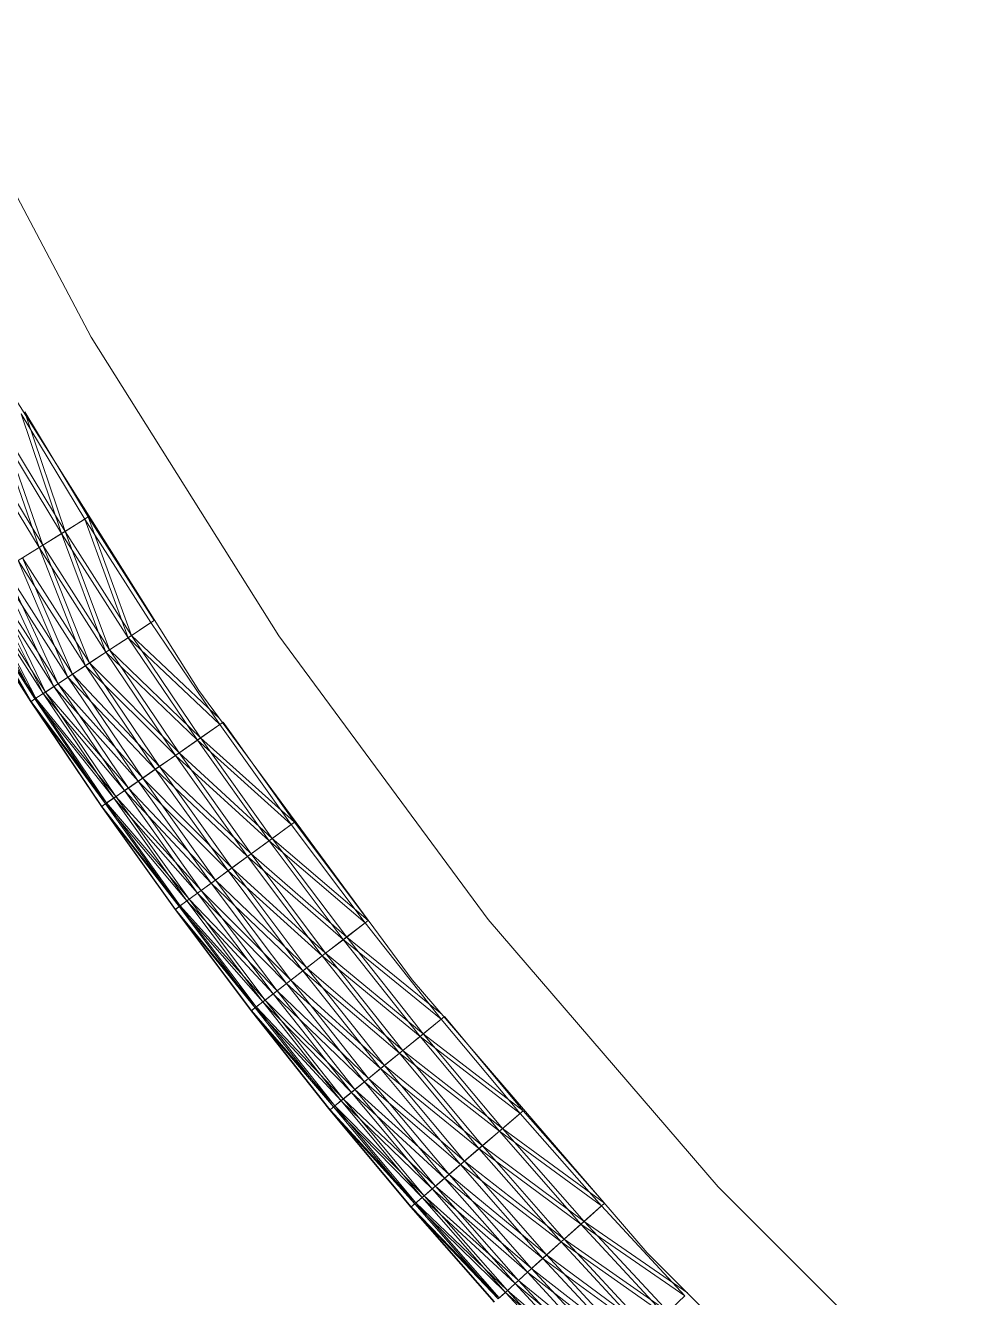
# Model space of a CAD drawing. Header units: millimetres. Extents: x -8546 to 211781, y -3000 to 31870.
# Drawn here: x -4548.27 to -4520.57, y 2557.98 to 2595.4 of the extents above; entities that cross this region are included whole.
import ezdxf

# ---------------------------------------------------------------- set-up
doc = ezdxf.new("R2010")
doc.units = ezdxf.units.MM
doc.layers.add('G-IMPT', color=8, linetype='Continuous', lineweight=9)
doc.layers.add('I-FURN', color=30, linetype='Continuous', lineweight=9)

# ---------------------------------------------------------------- blocks, each defined once
blk = doc.blocks.new('Artificial banana plant 1500mm - Family 4__C1-728657-Begane grond')
at = {"layer": 'G-IMPT'}
for p, q in [((-138.428, -61.475), (-133.588, -70.647)), ((-133.588, -70.647), (-128.068, -79.431)), ((-136.058, -72.073), (-130.418, -81.037)), ((-134.458, -76.421), (-135.638, -72.902)), ((-133.768, -75.997), (-135.638, -72.902)), ((-134.458, -76.421), (-135.638, -72.902)), ((-133.768, -75.997), (-135.638, -72.902)), ((-133.668, -75.935), (-135.538, -72.842)), ((-133.668, -75.935), (-135.538, -72.842)), ((-135.496, -72.966), (-134.348, -76.359)), ((-135.496, -72.966), (-134.348, -76.359)), ((-134.458, -76.421), (-136.338, -73.308)), ((-135.118, -76.835), (-136.338, -73.308)), ((-134.458, -76.421), (-136.338, -73.308)), ((-135.118, -76.835), (-136.338, -73.308)), ((-135.008, -76.767), (-136.228, -73.249)), ((-136.228, -73.249), (-134.348, -76.359)), ((-135.008, -76.767), (-136.228, -73.249)), ((-136.228, -73.249), (-134.348, -76.359)), ((-135.118, -76.835), (-137.008, -73.706)), ((-135.118, -76.835), (-137.008, -73.706)), ((-135.008, -76.767), (-136.898, -73.641)), ((-135.008, -76.767), (-136.898, -73.641)), ((-133.668, -75.935), (-134.348, -76.359)), ((-133.668, -75.935), (-134.348, -76.359)), ((-131.728, -78.979), (-133.668, -75.935)), ((-132.398, -79.42), (-133.668, -75.935)), ((-131.728, -78.979), (-133.668, -75.935)), ((-132.398, -79.42), (-133.668, -75.935)), ((-134.458, -76.421), (-133.768, -75.997)), ((-134.458, -76.421), (-133.768, -75.997)), ((-132.498, -79.486), (-133.768, -75.997)), ((-131.828, -79.044), (-133.768, -75.997)), ((-132.498, -79.486), (-133.768, -75.997)), ((-131.828, -79.044), (-133.768, -75.997)), ((-134.458, -76.421), (-135.118, -76.835)), ((-134.458, -76.421), (-135.118, -76.835)), ((-135.008, -76.767), (-134.348, -76.359)), ((-135.008, -76.767), (-134.348, -76.359)), ((-133.148, -79.917), (-134.458, -76.421)), ((-132.498, -79.486), (-134.458, -76.421)), ((-133.148, -79.917), (-134.458, -76.421)), ((-132.498, -79.486), (-134.458, -76.421)), ((-133.048, -79.845), (-134.348, -76.359)), ((-132.398, -79.42), (-134.348, -76.359)), ((-133.048, -79.845), (-134.348, -76.359)), ((-132.398, -79.42), (-134.348, -76.359)), ((-135.728, -77.215), (-135.118, -76.835)), ((-135.728, -77.215), (-135.118, -76.835)), ((-135.008, -76.767), (-135.608, -77.136)), ((-135.008, -76.767), (-135.608, -77.136)), ((-133.748, -80.311), (-135.118, -76.835)), ((-133.148, -79.917), (-135.118, -76.835)), ((-133.748, -80.311), (-135.118, -76.835)), ((-133.148, -79.917), (-135.118, -76.835)), ((-133.048, -79.845), (-135.008, -76.767)), ((-133.628, -80.23), (-135.008, -76.767)), ((-133.048, -79.845), (-135.008, -76.767)), ((-133.628, -80.23), (-135.008, -76.767)), ((-134.128, -80.559), (-136.118, -77.453)), ((-134.558, -80.843), (-136.118, -77.453)), ((-134.128, -80.559), (-136.118, -77.453)), ((-134.558, -80.843), (-136.118, -77.453)), ((-134.268, -80.648), (-135.728, -77.215)), ((-133.748, -80.311), (-135.728, -77.215)), ((-134.268, -80.648), (-135.728, -77.215)), ((-133.748, -80.311), (-135.728, -77.215)), ((-134.128, -80.559), (-135.608, -77.136)), ((-133.628, -80.23), (-135.608, -77.136)), ((-134.128, -80.559), (-135.608, -77.136)), ((-133.628, -80.23), (-135.608, -77.136)), ((-134.678, -80.918), (-136.668, -77.798)), ((-134.998, -81.131), (-136.668, -77.798)), ((-134.678, -80.918), (-136.668, -77.798)), ((-134.998, -81.131), (-136.668, -77.798)), ((-134.928, -81.086), (-136.558, -77.725)), ((-134.558, -80.843), (-136.558, -77.725)), ((-134.928, -81.086), (-136.558, -77.725)), ((-134.558, -80.843), (-136.558, -77.725)), ((-134.678, -80.918), (-136.248, -77.539)), ((-134.268, -80.648), (-136.248, -77.539)), ((-134.678, -80.918), (-136.248, -77.539)), ((-134.268, -80.648), (-136.248, -77.539)), ((-135.238, -81.288), (-137.238, -78.153)), ((-135.358, -81.369), (-137.238, -78.153)), ((-135.238, -81.288), (-137.238, -78.153)), ((-135.358, -81.369), (-137.238, -78.153)), ((-135.348, -81.362), (-137.208, -78.13)), ((-135.208, -81.265), (-137.208, -78.13)), ((-135.348, -81.362), (-137.208, -78.13)), ((-135.208, -81.265), (-137.208, -78.13)), ((-135.238, -81.288), (-136.998, -78.001)), ((-134.998, -81.131), (-136.998, -78.001)), ((-135.238, -81.288), (-136.998, -78.001)), ((-134.998, -81.131), (-136.998, -78.001)), ((-134.928, -81.086), (-136.928, -77.96)), ((-135.208, -81.265), (-136.928, -77.96)), ((-134.928, -81.086), (-136.928, -77.96)), ((-135.208, -81.265), (-136.928, -77.96)), ((-135.358, -81.369), (-137.368, -78.23)), ((-135.358, -81.369), (-137.368, -78.23)), ((-135.348, -81.362), (-137.358, -78.225)), ((-135.358, -81.369), (-137.358, -78.225)), ((-135.348, -81.362), (-137.358, -78.225)), ((-135.358, -81.369), (-137.358, -78.225)), ((-132.498, -79.486), (-131.828, -79.044)), ((-132.498, -79.486), (-131.828, -79.044)), ((-131.728, -78.979), (-132.398, -79.42)), ((-131.728, -78.979), (-132.398, -79.42)), ((-131.828, -79.044), (-129.798, -82.04)), ((-131.828, -79.044), (-129.798, -82.04)), ((-133.148, -79.917), (-132.498, -79.486)), ((-133.148, -79.917), (-132.498, -79.486)), ((-133.048, -79.845), (-132.398, -79.42)), ((-133.048, -79.845), (-132.398, -79.42)), ((-130.458, -82.499), (-132.498, -79.486)), ((-132.498, -79.486), (-129.798, -82.04)), ((-130.458, -82.499), (-132.498, -79.486)), ((-132.498, -79.486), (-129.798, -82.04)), ((-129.799, -81.876), (-132.398, -79.42)), ((-130.368, -82.431), (-132.398, -79.42)), ((-129.799, -81.876), (-132.398, -79.42)), ((-130.368, -82.431), (-132.398, -79.42)), ((-128.068, -79.431), (-121.908, -87.777)), ((-133.748, -80.311), (-133.148, -79.917)), ((-133.748, -80.311), (-133.148, -79.917)), ((-133.048, -79.845), (-133.628, -80.23)), ((-133.048, -79.845), (-133.628, -80.23)), ((-130.458, -82.499), (-133.148, -79.917)), ((-133.148, -79.917), (-131.108, -82.947)), ((-130.458, -82.499), (-133.148, -79.917)), ((-133.148, -79.917), (-131.108, -82.947)), ((-130.368, -82.431), (-133.048, -79.845)), ((-133.048, -79.845), (-130.998, -82.873)), ((-130.368, -82.431), (-133.048, -79.845)), ((-133.048, -79.845), (-130.998, -82.873)), ((-134.268, -80.648), (-133.748, -80.311)), ((-134.268, -80.648), (-133.748, -80.311)), ((-134.128, -80.559), (-133.628, -80.23)), ((-134.128, -80.559), (-133.628, -80.23)), ((-131.698, -83.356), (-133.748, -80.311)), ((-133.748, -80.311), (-131.108, -82.947)), ((-131.698, -83.356), (-133.748, -80.311)), ((-133.748, -80.311), (-131.108, -82.947)), ((-130.998, -82.873), (-133.628, -80.23)), ((-131.578, -83.272), (-133.628, -80.23)), ((-130.998, -82.873), (-133.628, -80.23)), ((-131.578, -83.272), (-133.628, -80.23)), ((-134.678, -80.918), (-134.268, -80.648)), ((-134.678, -80.918), (-134.268, -80.648)), ((-134.128, -80.559), (-134.558, -80.843)), ((-134.128, -80.559), (-134.558, -80.843)), ((-131.698, -83.356), (-134.268, -80.648)), ((-134.268, -80.648), (-132.198, -83.706)), ((-131.698, -83.356), (-134.268, -80.648)), ((-134.268, -80.648), (-132.198, -83.706)), ((-131.578, -83.272), (-134.128, -80.559)), ((-134.128, -80.559), (-132.068, -83.614)), ((-131.578, -83.272), (-134.128, -80.559)), ((-134.128, -80.559), (-132.068, -83.614)), ((-135.238, -81.288), (-134.998, -81.131)), ((-135.238, -81.288), (-134.998, -81.131)), ((-134.928, -81.086), (-135.208, -81.265)), ((-134.928, -81.086), (-135.208, -81.265)), ((-134.678, -80.918), (-134.998, -81.131)), ((-134.678, -80.918), (-134.998, -81.131)), ((-132.608, -83.986), (-134.998, -81.131)), ((-134.998, -81.131), (-132.918, -84.208)), ((-132.608, -83.986), (-134.998, -81.131)), ((-134.998, -81.131), (-132.918, -84.208)), ((-134.928, -81.086), (-134.558, -80.843)), ((-134.928, -81.086), (-134.558, -80.843)), ((-134.928, -81.086), (-132.858, -84.161)), ((-134.928, -81.086), (-132.488, -83.908)), ((-134.928, -81.086), (-132.858, -84.161)), ((-134.928, -81.086), (-132.488, -83.908)), ((-134.678, -80.918), (-132.608, -83.986)), ((-134.678, -80.918), (-132.198, -83.706)), ((-134.678, -80.918), (-132.608, -83.986)), ((-134.678, -80.918), (-132.198, -83.706)), ((-132.068, -83.614), (-134.558, -80.843)), ((-132.488, -83.908), (-134.558, -80.843)), ((-132.068, -83.614), (-134.558, -80.843)), ((-132.488, -83.908), (-134.558, -80.843)), ((-130.418, -81.037), (-124.138, -89.554)), ((-135.238, -81.288), (-135.358, -81.369)), ((-135.238, -81.288), (-135.358, -81.369)), ((-135.348, -81.362), (-135.358, -81.369)), ((-135.348, -81.362), (-135.358, -81.369)), ((-135.358, -81.369), (-133.278, -84.455)), ((-135.358, -81.369), (-133.278, -84.455)), ((-133.158, -84.37), (-135.358, -81.369)), ((-133.158, -84.37), (-135.358, -81.369)), ((-135.348, -81.362), (-135.208, -81.265)), ((-135.348, -81.362), (-135.208, -81.265)), ((-135.348, -81.362), (-133.268, -84.448)), ((-135.348, -81.362), (-133.128, -84.347)), ((-135.348, -81.362), (-133.268, -84.448)), ((-135.348, -81.362), (-133.128, -84.347)), ((-135.238, -81.288), (-133.158, -84.37)), ((-135.238, -81.288), (-132.918, -84.208)), ((-135.238, -81.288), (-133.158, -84.37)), ((-135.238, -81.288), (-132.918, -84.208)), ((-132.858, -84.161), (-135.208, -81.265)), ((-133.128, -84.347), (-135.208, -81.265)), ((-132.858, -84.161), (-135.208, -81.265)), ((-133.128, -84.347), (-135.208, -81.265)), ((-130.458, -82.499), (-129.798, -82.04)), ((-130.458, -82.499), (-129.798, -82.04)), ((-129.698, -81.972), (-130.368, -82.431)), ((-129.698, -81.972), (-130.368, -82.431)), ((-127.698, -84.983), (-129.798, -82.04)), ((-127.698, -84.983), (-129.798, -82.04)), ((-127.608, -84.914), (-129.698, -81.972)), ((-127.608, -84.914), (-129.698, -81.972)), ((-130.458, -82.499), (-131.108, -82.947)), ((-130.458, -82.499), (-131.108, -82.947)), ((-130.368, -82.431), (-130.998, -82.873)), ((-130.368, -82.431), (-130.998, -82.873)), ((-128.348, -85.46), (-130.458, -82.499)), ((-127.698, -84.983), (-130.458, -82.499)), ((-128.348, -85.46), (-130.458, -82.499)), ((-127.698, -84.983), (-130.458, -82.499)), ((-127.608, -84.914), (-130.368, -82.431)), ((-128.258, -85.389), (-130.368, -82.431)), ((-127.608, -84.914), (-130.368, -82.431)), ((-128.258, -85.389), (-130.368, -82.431)), ((-131.698, -83.356), (-131.108, -82.947)), ((-131.698, -83.356), (-131.108, -82.947)), ((-130.998, -82.873), (-131.578, -83.272)), ((-130.998, -82.873), (-131.578, -83.272)), ((-128.988, -85.924), (-131.108, -82.947)), ((-128.348, -85.46), (-131.108, -82.947)), ((-128.988, -85.924), (-131.108, -82.947)), ((-128.348, -85.46), (-131.108, -82.947)), ((-128.878, -85.846), (-130.998, -82.873)), ((-128.258, -85.389), (-130.998, -82.873)), ((-128.878, -85.846), (-130.998, -82.873)), ((-128.258, -85.389), (-130.998, -82.873)), ((-131.698, -83.356), (-132.198, -83.706)), ((-131.698, -83.356), (-132.198, -83.706)), ((-131.578, -83.272), (-132.068, -83.614)), ((-131.578, -83.272), (-132.068, -83.614)), ((-129.558, -86.348), (-131.698, -83.356)), ((-128.988, -85.924), (-131.698, -83.356)), ((-129.558, -86.348), (-131.698, -83.356)), ((-128.988, -85.924), (-131.698, -83.356)), ((-128.878, -85.846), (-131.578, -83.272)), ((-129.448, -86.26), (-131.578, -83.272)), ((-128.878, -85.846), (-131.578, -83.272)), ((-129.448, -86.26), (-131.578, -83.272)), ((-132.608, -83.986), (-132.198, -83.706)), ((-132.608, -83.986), (-132.198, -83.706)), ((-132.068, -83.614), (-132.488, -83.908)), ((-132.068, -83.614), (-132.488, -83.908)), ((-130.058, -86.71), (-132.198, -83.706)), ((-129.558, -86.348), (-132.198, -83.706)), ((-130.058, -86.71), (-132.198, -83.706)), ((-129.558, -86.348), (-132.198, -83.706)), ((-129.928, -86.615), (-132.068, -83.614)), ((-129.448, -86.26), (-132.068, -83.614)), ((-129.928, -86.615), (-132.068, -83.614)), ((-129.448, -86.26), (-132.068, -83.614)), ((-132.858, -84.161), (-133.128, -84.347)), ((-132.858, -84.161), (-133.128, -84.347)), ((-132.608, -83.986), (-132.918, -84.208)), ((-132.608, -83.986), (-132.918, -84.208)), ((-132.858, -84.161), (-132.488, -83.908)), ((-132.858, -84.161), (-132.488, -83.908)), ((-130.698, -87.182), (-132.858, -84.161)), ((-130.348, -86.921), (-132.858, -84.161)), ((-130.698, -87.182), (-132.858, -84.161)), ((-130.348, -86.921), (-132.858, -84.161)), ((-130.458, -87.001), (-132.608, -83.986)), ((-130.058, -86.71), (-132.608, -83.986)), ((-130.458, -87.001), (-132.608, -83.986)), ((-130.058, -86.71), (-132.608, -83.986)), ((-129.928, -86.615), (-132.488, -83.908)), ((-130.348, -86.921), (-132.488, -83.908)), ((-129.928, -86.615), (-132.488, -83.908)), ((-130.348, -86.921), (-132.488, -83.908)), ((-133.158, -84.37), (-133.278, -84.455)), ((-133.158, -84.37), (-133.278, -84.455)), ((-133.268, -84.448), (-133.278, -84.455)), ((-133.268, -84.448), (-133.278, -84.455)), ((-131.118, -87.487), (-133.278, -84.455)), ((-131.118, -87.487), (-133.278, -84.455)), ((-131.108, -87.478), (-133.278, -84.455)), ((-130.998, -87.398), (-133.278, -84.455)), ((-131.108, -87.478), (-133.278, -84.455)), ((-130.998, -87.398), (-133.278, -84.455)), ((-133.268, -84.448), (-133.128, -84.347)), ((-133.268, -84.448), (-133.128, -84.347)), ((-131.108, -87.478), (-133.268, -84.448)), ((-130.968, -87.375), (-133.268, -84.448)), ((-131.108, -87.478), (-133.268, -84.448)), ((-130.968, -87.375), (-133.268, -84.448)), ((-133.158, -84.37), (-132.918, -84.208)), ((-133.158, -84.37), (-132.918, -84.208)), ((-130.998, -87.398), (-133.158, -84.37)), ((-130.768, -87.231), (-133.158, -84.37)), ((-130.998, -87.398), (-133.158, -84.37)), ((-130.768, -87.231), (-133.158, -84.37)), ((-130.698, -87.182), (-133.128, -84.347)), ((-130.968, -87.375), (-133.128, -84.347)), ((-130.698, -87.182), (-133.128, -84.347)), ((-130.968, -87.375), (-133.128, -84.347)), ((-130.458, -87.001), (-132.918, -84.208)), ((-130.768, -87.231), (-132.918, -84.208)), ((-130.458, -87.001), (-132.918, -84.208)), ((-130.768, -87.231), (-132.918, -84.208)), ((-127.608, -84.914), (-128.258, -85.389)), ((-127.608, -84.914), (-128.258, -85.389)), ((-127.608, -84.914), (-125.438, -87.801)), ((-127.608, -84.914), (-125.438, -87.801)), ((-128.348, -85.46), (-127.698, -84.983)), ((-128.348, -85.46), (-127.698, -84.983)), ((-127.698, -84.983), (-125.528, -87.874)), ((-127.698, -84.983), (-125.528, -87.874)), ((-128.988, -85.924), (-128.348, -85.46)), ((-128.988, -85.924), (-128.348, -85.46)), ((-128.878, -85.846), (-128.258, -85.389)), ((-128.878, -85.846), (-128.258, -85.389)), ((-126.168, -88.366), (-128.348, -85.46)), ((-128.348, -85.46), (-125.528, -87.874)), ((-126.168, -88.366), (-128.348, -85.46)), ((-128.348, -85.46), (-125.528, -87.874)), ((-125.438, -87.801), (-128.258, -85.389)), ((-126.068, -88.293), (-128.258, -85.389)), ((-125.438, -87.801), (-128.258, -85.389)), ((-126.068, -88.293), (-128.258, -85.389)), ((-129.558, -86.348), (-128.988, -85.924)), ((-129.558, -86.348), (-128.988, -85.924)), ((-128.878, -85.846), (-129.448, -86.26)), ((-128.878, -85.846), (-129.448, -86.26)), ((-126.168, -88.366), (-128.988, -85.924)), ((-128.988, -85.924), (-126.788, -88.846)), ((-126.168, -88.366), (-128.988, -85.924)), ((-128.988, -85.924), (-126.788, -88.846)), ((-126.068, -88.293), (-128.878, -85.846)), ((-128.878, -85.846), (-126.688, -88.766)), ((-126.068, -88.293), (-128.878, -85.846)), ((-128.878, -85.846), (-126.688, -88.766)), ((-130.058, -86.71), (-129.558, -86.348)), ((-130.058, -86.71), (-129.558, -86.348)), ((-129.928, -86.615), (-129.448, -86.26)), ((-129.928, -86.615), (-129.448, -86.26)), ((-127.358, -89.285), (-129.558, -86.348)), ((-129.558, -86.348), (-126.788, -88.846)), ((-127.358, -89.285), (-129.558, -86.348)), ((-129.558, -86.348), (-126.788, -88.846)), ((-126.688, -88.766), (-129.448, -86.26)), ((-127.238, -89.195), (-129.448, -86.26)), ((-126.688, -88.766), (-129.448, -86.26)), ((-127.238, -89.195), (-129.448, -86.26)), ((-130.458, -87.001), (-130.058, -86.71)), ((-130.458, -87.001), (-130.058, -86.71)), ((-129.928, -86.615), (-130.348, -86.921)), ((-129.928, -86.615), (-130.348, -86.921)), ((-127.358, -89.285), (-130.058, -86.71)), ((-130.058, -86.71), (-127.838, -89.66)), ((-127.358, -89.285), (-130.058, -86.71)), ((-130.058, -86.71), (-127.838, -89.66)), ((-127.238, -89.195), (-129.928, -86.615)), ((-129.928, -86.615), (-127.708, -89.561)), ((-127.238, -89.195), (-129.928, -86.615)), ((-129.928, -86.615), (-127.708, -89.561)), ((-130.698, -87.182), (-130.968, -87.375)), ((-130.698, -87.182), (-130.968, -87.375)), ((-130.458, -87.001), (-130.768, -87.231)), ((-130.458, -87.001), (-130.768, -87.231)), ((-130.698, -87.182), (-130.348, -86.921)), ((-130.698, -87.182), (-130.348, -86.921)), ((-130.698, -87.182), (-128.468, -90.148)), ((-130.698, -87.182), (-128.118, -89.877)), ((-130.698, -87.182), (-128.468, -90.148)), ((-130.698, -87.182), (-128.118, -89.877)), ((-130.458, -87.001), (-128.228, -89.959)), ((-130.458, -87.001), (-127.838, -89.66)), ((-130.458, -87.001), (-128.228, -89.959)), ((-130.458, -87.001), (-127.838, -89.66)), ((-127.708, -89.561), (-130.348, -86.921)), ((-128.118, -89.877), (-130.348, -86.921)), ((-127.708, -89.561), (-130.348, -86.921)), ((-128.118, -89.877), (-130.348, -86.921)), ((-130.998, -87.398), (-131.118, -87.487)), ((-130.998, -87.398), (-131.118, -87.487)), ((-131.108, -87.478), (-131.118, -87.487)), ((-131.108, -87.478), (-131.118, -87.487)), ((-131.118, -87.487), (-128.878, -90.463)), ((-131.118, -87.487), (-128.878, -90.463)), ((-128.758, -90.372), (-131.118, -87.487)), ((-128.758, -90.372), (-131.118, -87.487)), ((-131.108, -87.478), (-130.968, -87.375)), ((-131.108, -87.478), (-130.968, -87.375)), ((-131.108, -87.478), (-128.868, -90.455)), ((-131.108, -87.478), (-128.728, -90.347)), ((-131.108, -87.478), (-128.868, -90.455)), ((-131.108, -87.478), (-128.728, -90.347)), ((-130.998, -87.398), (-130.768, -87.231)), ((-130.998, -87.398), (-130.768, -87.231)), ((-130.998, -87.398), (-128.758, -90.372)), ((-130.998, -87.398), (-128.538, -90.198)), ((-130.998, -87.398), (-128.758, -90.372)), ((-130.998, -87.398), (-128.538, -90.198)), ((-128.468, -90.148), (-130.968, -87.375)), ((-128.728, -90.347), (-130.968, -87.375)), ((-128.468, -90.148), (-130.968, -87.375)), ((-128.728, -90.347), (-130.968, -87.375)), ((-128.228, -89.959), (-130.768, -87.231)), ((-130.768, -87.231), (-128.538, -90.198)), ((-128.228, -89.959), (-130.768, -87.231)), ((-130.768, -87.231), (-128.538, -90.198)), ((-126.168, -88.366), (-125.528, -87.874)), ((-126.168, -88.366), (-125.528, -87.874)), ((-125.438, -87.801), (-126.068, -88.293)), ((-125.438, -87.801), (-126.068, -88.293)), ((-123.288, -90.707), (-125.528, -87.874)), ((-123.288, -90.707), (-125.528, -87.874)), ((-121.908, -87.777), (-115.138, -95.639)), ((-126.068, -88.293), (-126.688, -88.766)), ((-126.068, -88.293), (-126.688, -88.766)), ((-123.263, -90.571), (-126.068, -88.293)), ((-123.818, -91.14), (-126.068, -88.293)), ((-123.263, -90.571), (-126.068, -88.293)), ((-123.818, -91.14), (-126.068, -88.293)), ((-126.168, -88.366), (-126.788, -88.846)), ((-126.168, -88.366), (-126.788, -88.846)), ((-123.908, -91.215), (-126.168, -88.366)), ((-123.288, -90.707), (-126.168, -88.366)), ((-123.908, -91.215), (-126.168, -88.366)), ((-123.288, -90.707), (-126.168, -88.366)), ((-127.358, -89.285), (-126.788, -88.846)), ((-127.358, -89.285), (-126.788, -88.846)), ((-126.688, -88.766), (-127.238, -89.195)), ((-126.688, -88.766), (-127.238, -89.195)), ((-124.518, -91.711), (-126.788, -88.846)), ((-123.908, -91.215), (-126.788, -88.846)), ((-124.518, -91.711), (-126.788, -88.846)), ((-123.908, -91.215), (-126.788, -88.846)), ((-124.418, -91.629), (-126.688, -88.766)), ((-123.818, -91.14), (-126.688, -88.766)), ((-124.418, -91.629), (-126.688, -88.766)), ((-123.818, -91.14), (-126.688, -88.766)), ((-127.358, -89.285), (-127.838, -89.66)), ((-127.358, -89.285), (-127.838, -89.66)), ((-127.238, -89.195), (-127.708, -89.561)), ((-127.238, -89.195), (-127.708, -89.561)), ((-125.078, -92.164), (-127.358, -89.285)), ((-124.518, -91.711), (-127.358, -89.285)), ((-125.078, -92.164), (-127.358, -89.285)), ((-124.518, -91.711), (-127.358, -89.285)), ((-124.418, -91.629), (-127.238, -89.195)), ((-124.958, -92.071), (-127.238, -89.195)), ((-124.418, -91.629), (-127.238, -89.195)), ((-124.958, -92.071), (-127.238, -89.195)), ((-128.228, -89.959), (-127.838, -89.66)), ((-128.228, -89.959), (-127.838, -89.66)), ((-127.708, -89.561), (-128.118, -89.877)), ((-127.708, -89.561), (-128.118, -89.877)), ((-125.548, -92.552), (-127.838, -89.66)), ((-125.078, -92.164), (-127.838, -89.66)), ((-125.548, -92.552), (-127.838, -89.66)), ((-125.078, -92.164), (-127.838, -89.66)), ((-125.428, -92.449), (-127.708, -89.561)), ((-124.958, -92.071), (-127.708, -89.561)), ((-125.428, -92.449), (-127.708, -89.561)), ((-124.958, -92.071), (-127.708, -89.561)), ((-124.138, -89.554), (-117.228, -97.579)), ((-128.468, -90.148), (-128.728, -90.347)), ((-128.468, -90.148), (-128.728, -90.347)), ((-128.228, -89.959), (-128.538, -90.198)), ((-128.228, -89.959), (-128.538, -90.198)), ((-128.468, -90.148), (-128.118, -89.877)), ((-128.468, -90.148), (-128.118, -89.877)), ((-126.168, -93.056), (-128.468, -90.148)), ((-125.828, -92.777), (-128.468, -90.148)), ((-126.168, -93.056), (-128.468, -90.148)), ((-125.828, -92.777), (-128.468, -90.148)), ((-125.928, -92.862), (-128.228, -89.959)), ((-125.548, -92.552), (-128.228, -89.959)), ((-125.928, -92.862), (-128.228, -89.959)), ((-125.548, -92.552), (-128.228, -89.959)), ((-125.428, -92.449), (-128.118, -89.877)), ((-125.828, -92.777), (-128.118, -89.877)), ((-125.428, -92.449), (-128.118, -89.877)), ((-125.828, -92.777), (-128.118, -89.877)), ((-128.758, -90.372), (-128.878, -90.463)), ((-128.758, -90.372), (-128.878, -90.463)), ((-128.868, -90.455), (-128.878, -90.463)), ((-128.868, -90.455), (-128.878, -90.463)), ((-126.568, -93.381), (-128.878, -90.463)), ((-126.568, -93.381), (-128.878, -90.463)), ((-126.558, -93.373), (-128.878, -90.463)), ((-126.458, -93.288), (-128.878, -90.463)), ((-126.558, -93.373), (-128.878, -90.463)), ((-126.458, -93.288), (-128.878, -90.463)), ((-128.868, -90.455), (-128.728, -90.347)), ((-128.868, -90.455), (-128.728, -90.347)), ((-126.558, -93.373), (-128.868, -90.455)), ((-126.418, -93.261), (-128.868, -90.455)), ((-126.558, -93.373), (-128.868, -90.455)), ((-126.418, -93.261), (-128.868, -90.455)), ((-128.758, -90.372), (-128.538, -90.198)), ((-128.758, -90.372), (-128.538, -90.198)), ((-126.458, -93.288), (-128.758, -90.372)), ((-126.228, -93.107), (-128.758, -90.372)), ((-126.458, -93.288), (-128.758, -90.372)), ((-126.228, -93.107), (-128.758, -90.372)), ((-126.168, -93.056), (-128.728, -90.347)), ((-126.418, -93.261), (-128.728, -90.347)), ((-126.168, -93.056), (-128.728, -90.347)), ((-126.418, -93.261), (-128.728, -90.347)), ((-125.928, -92.862), (-128.538, -90.198)), ((-126.228, -93.107), (-128.538, -90.198)), ((-125.928, -92.862), (-128.538, -90.198)), ((-126.228, -93.107), (-128.538, -90.198)), ((-123.908, -91.215), (-123.288, -90.707)), ((-123.908, -91.215), (-123.288, -90.707)), ((-123.188, -90.631), (-123.818, -91.14)), ((-123.188, -90.631), (-123.818, -91.14)), ((-123.288, -90.707), (-120.968, -93.482)), ((-123.288, -90.707), (-120.968, -93.482)), ((-123.188, -90.631), (-120.878, -93.405)), ((-123.188, -90.631), (-120.878, -93.405)), ((-124.518, -91.711), (-123.908, -91.215)), ((-124.518, -91.711), (-123.908, -91.215)), ((-124.418, -91.629), (-123.818, -91.14)), ((-124.418, -91.629), (-123.818, -91.14)), ((-121.578, -94.006), (-123.908, -91.215)), ((-123.908, -91.215), (-120.968, -93.482)), ((-121.578, -94.006), (-123.908, -91.215)), ((-123.908, -91.215), (-120.968, -93.482)), ((-120.878, -93.405), (-123.818, -91.14)), ((-121.488, -93.929), (-123.818, -91.14)), ((-120.878, -93.405), (-123.818, -91.14)), ((-121.488, -93.929), (-123.818, -91.14)), ((-124.418, -91.629), (-124.958, -92.071)), ((-124.418, -91.629), (-124.958, -92.071)), ((-121.488, -93.929), (-124.418, -91.629)), ((-124.418, -91.629), (-122.078, -94.432)), ((-121.488, -93.929), (-124.418, -91.629)), ((-124.418, -91.629), (-122.078, -94.432)), ((-125.078, -92.164), (-124.518, -91.711)), ((-125.078, -92.164), (-124.518, -91.711)), ((-121.578, -94.006), (-124.518, -91.711)), ((-124.518, -91.711), (-122.178, -94.516)), ((-121.578, -94.006), (-124.518, -91.711)), ((-124.518, -91.711), (-122.178, -94.516)), ((-125.548, -92.552), (-125.078, -92.164)), ((-125.548, -92.552), (-125.078, -92.164)), ((-125.428, -92.449), (-124.958, -92.071)), ((-125.428, -92.449), (-124.958, -92.071)), ((-122.718, -94.985), (-125.078, -92.164)), ((-125.078, -92.164), (-122.178, -94.516)), ((-122.718, -94.985), (-125.078, -92.164)), ((-125.078, -92.164), (-122.178, -94.516)), ((-122.078, -94.432), (-124.958, -92.071)), ((-122.608, -94.889), (-124.958, -92.071)), ((-122.078, -94.432), (-124.958, -92.071)), ((-122.608, -94.889), (-124.958, -92.071)), ((-126.168, -93.056), (-125.828, -92.777)), ((-126.168, -93.056), (-125.828, -92.777)), ((-125.928, -92.862), (-125.548, -92.552)), ((-125.928, -92.862), (-125.548, -92.552)), ((-125.428, -92.449), (-125.828, -92.777)), ((-125.428, -92.449), (-125.828, -92.777)), ((-123.058, -95.279), (-125.828, -92.777)), ((-123.458, -95.616), (-125.828, -92.777)), ((-123.058, -95.279), (-125.828, -92.777)), ((-123.458, -95.616), (-125.828, -92.777)), ((-122.718, -94.985), (-125.548, -92.552)), ((-125.548, -92.552), (-123.188, -95.384)), ((-122.718, -94.985), (-125.548, -92.552)), ((-125.548, -92.552), (-123.188, -95.384)), ((-122.608, -94.889), (-125.428, -92.449)), ((-125.428, -92.449), (-123.058, -95.279)), ((-122.608, -94.889), (-125.428, -92.449)), ((-125.428, -92.449), (-123.058, -95.279)), ((-126.458, -93.288), (-126.228, -93.107)), ((-126.458, -93.288), (-126.228, -93.107)), ((-126.168, -93.056), (-126.418, -93.261)), ((-126.168, -93.056), (-126.418, -93.261)), ((-125.928, -92.862), (-126.228, -93.107)), ((-125.928, -92.862), (-126.228, -93.107)), ((-123.558, -95.703), (-126.228, -93.107)), ((-126.228, -93.107), (-123.848, -95.957)), ((-123.558, -95.703), (-126.228, -93.107)), ((-126.228, -93.107), (-123.848, -95.957)), ((-123.458, -95.616), (-126.168, -93.056)), ((-126.168, -93.056), (-123.788, -95.904)), ((-123.458, -95.616), (-126.168, -93.056)), ((-126.168, -93.056), (-123.788, -95.904)), ((-125.928, -92.862), (-123.558, -95.703)), ((-125.928, -92.862), (-123.188, -95.384)), ((-125.928, -92.862), (-123.558, -95.703)), ((-125.928, -92.862), (-123.188, -95.384)), ((-126.458, -93.288), (-126.568, -93.381)), ((-126.458, -93.288), (-126.568, -93.381)), ((-126.558, -93.373), (-126.568, -93.381)), ((-126.558, -93.373), (-126.568, -93.381)), ((-126.568, -93.381), (-124.178, -96.239)), ((-126.568, -93.381), (-124.178, -96.239)), ((-124.168, -96.231), (-126.568, -93.381)), ((-124.068, -96.142), (-126.568, -93.381)), ((-124.168, -96.231), (-126.568, -93.381)), ((-124.068, -96.142), (-126.568, -93.381)), ((-126.558, -93.373), (-126.418, -93.261)), ((-126.558, -93.373), (-126.418, -93.261)), ((-126.558, -93.373), (-124.168, -96.231)), ((-126.558, -93.373), (-124.038, -96.115)), ((-126.558, -93.373), (-124.168, -96.231)), ((-126.558, -93.373), (-124.038, -96.115)), ((-126.458, -93.288), (-124.068, -96.142)), ((-126.458, -93.288), (-123.848, -95.957)), ((-126.458, -93.288), (-124.068, -96.142)), ((-126.458, -93.288), (-123.848, -95.957)), ((-123.788, -95.904), (-126.418, -93.261)), ((-124.038, -96.115), (-126.418, -93.261)), ((-123.788, -95.904), (-126.418, -93.261)), ((-124.038, -96.115), (-126.418, -93.261)), ((-121.578, -94.006), (-120.968, -93.482)), ((-121.578, -94.006), (-120.968, -93.482)), ((-120.878, -93.405), (-121.488, -93.929)), ((-120.878, -93.405), (-121.488, -93.929)), ((-118.578, -96.196), (-120.968, -93.482)), ((-118.578, -96.196), (-120.968, -93.482)), ((-118.488, -96.118), (-120.878, -93.405)), ((-118.488, -96.118), (-120.878, -93.405)), ((-121.488, -93.929), (-122.078, -94.432)), ((-121.488, -93.929), (-122.078, -94.432)), ((-118.488, -96.118), (-121.488, -93.929)), ((-119.088, -96.657), (-121.488, -93.929)), ((-118.488, -96.118), (-121.488, -93.929)), ((-119.088, -96.657), (-121.488, -93.929)), ((-121.578, -94.006), (-122.178, -94.516)), ((-121.578, -94.006), (-122.178, -94.516)), ((-119.178, -96.737), (-121.578, -94.006)), ((-118.578, -96.196), (-121.578, -94.006)), ((-119.178, -96.737), (-121.578, -94.006)), ((-118.578, -96.196), (-121.578, -94.006)), ((-122.718, -94.985), (-122.178, -94.516)), ((-122.718, -94.985), (-122.178, -94.516)), ((-122.078, -94.432), (-122.608, -94.889)), ((-122.078, -94.432), (-122.608, -94.889)), ((-119.758, -97.263), (-122.178, -94.516)), ((-119.178, -96.737), (-122.178, -94.516)), ((-119.758, -97.263), (-122.178, -94.516)), ((-119.178, -96.737), (-122.178, -94.516)), ((-119.668, -97.176), (-122.078, -94.432)), ((-119.088, -96.657), (-122.078, -94.432)), ((-119.668, -97.176), (-122.078, -94.432)), ((-119.088, -96.657), (-122.078, -94.432)), ((-122.718, -94.985), (-123.188, -95.384)), ((-122.718, -94.985), (-123.188, -95.384)), ((-122.608, -94.889), (-123.058, -95.279)), ((-122.608, -94.889), (-123.058, -95.279)), ((-120.298, -97.744), (-122.718, -94.985)), ((-119.758, -97.263), (-122.718, -94.985)), ((-120.298, -97.744), (-122.718, -94.985)), ((-119.758, -97.263), (-122.718, -94.985)), ((-119.668, -97.176), (-122.608, -94.889)), ((-120.188, -97.645), (-122.608, -94.889)), ((-119.668, -97.176), (-122.608, -94.889)), ((-120.188, -97.645), (-122.608, -94.889)), ((-123.558, -95.703), (-123.188, -95.384)), ((-123.558, -95.703), (-123.188, -95.384)), ((-123.058, -95.279), (-123.458, -95.616)), ((-123.058, -95.279), (-123.458, -95.616)), ((-120.748, -98.155), (-123.188, -95.384)), ((-120.298, -97.744), (-123.188, -95.384)), ((-120.748, -98.155), (-123.188, -95.384)), ((-120.298, -97.744), (-123.188, -95.384)), ((-120.628, -98.047), (-123.058, -95.279)), ((-120.188, -97.645), (-123.058, -95.279)), ((-120.628, -98.047), (-123.058, -95.279)), ((-120.188, -97.645), (-123.058, -95.279)), ((-123.558, -95.703), (-123.848, -95.957)), ((-123.558, -95.703), (-123.848, -95.957)), ((-123.458, -95.616), (-123.788, -95.904)), ((-123.458, -95.616), (-123.788, -95.904)), ((-121.118, -98.484), (-123.558, -95.703)), ((-120.748, -98.155), (-123.558, -95.703)), ((-121.118, -98.484), (-123.558, -95.703)), ((-120.748, -98.155), (-123.558, -95.703)), ((-120.628, -98.047), (-123.458, -95.616)), ((-121.018, -98.394), (-123.458, -95.616)), ((-120.628, -98.047), (-123.458, -95.616)), ((-121.018, -98.394), (-123.458, -95.616)), ((-115.138, -95.639), (-107.808, -102.974)), ((-124.068, -96.142), (-124.178, -96.239)), ((-124.068, -96.142), (-124.178, -96.239)), ((-124.168, -96.231), (-124.038, -96.115)), ((-124.168, -96.231), (-124.038, -96.115)), ((-124.068, -96.142), (-123.848, -95.957)), ((-124.068, -96.142), (-123.848, -95.957)), ((-121.618, -98.936), (-124.068, -96.142)), ((-121.398, -98.745), (-124.068, -96.142)), ((-121.618, -98.936), (-124.068, -96.142)), ((-121.398, -98.745), (-124.068, -96.142)), ((-123.788, -95.904), (-124.038, -96.115)), ((-123.788, -95.904), (-124.038, -96.115)), ((-121.338, -98.69), (-124.038, -96.115)), ((-121.588, -98.907), (-124.038, -96.115)), ((-121.338, -98.69), (-124.038, -96.115)), ((-121.588, -98.907), (-124.038, -96.115)), ((-121.118, -98.484), (-123.848, -95.957)), ((-121.398, -98.745), (-123.848, -95.957)), ((-121.118, -98.484), (-123.848, -95.957)), ((-121.398, -98.745), (-123.848, -95.957)), ((-121.338, -98.69), (-123.788, -95.904)), ((-121.018, -98.394), (-123.788, -95.904)), ((-121.338, -98.69), (-123.788, -95.904)), ((-121.018, -98.394), (-123.788, -95.904)), ((-118.488, -96.118), (-119.088, -96.657)), ((-118.488, -96.118), (-119.088, -96.657)), ((-124.168, -96.231), (-124.178, -96.239)), ((-124.168, -96.231), (-124.178, -96.239)), ((-121.728, -99.035), (-124.178, -96.239)), ((-121.728, -99.035), (-124.178, -96.239)), ((-121.618, -98.936), (-124.178, -96.239)), ((-121.618, -98.936), (-124.178, -96.239)), ((-121.718, -99.027), (-124.168, -96.231)), ((-121.588, -98.907), (-124.168, -96.231)), ((-121.718, -99.027), (-124.168, -96.231)), ((-121.588, -98.907), (-124.168, -96.231)), ((-119.178, -96.737), (-118.578, -96.196)), ((-119.178, -96.737), (-118.578, -96.196)), ((-118.578, -96.196), (-116.128, -98.85)), ((-118.578, -96.196), (-116.128, -98.85)), ((-119.758, -97.263), (-119.178, -96.737)), ((-119.758, -97.263), (-119.178, -96.737)), ((-119.668, -97.176), (-119.088, -96.657)), ((-119.668, -97.176), (-119.088, -96.657)), ((-116.708, -99.403), (-119.178, -96.737)), ((-119.178, -96.737), (-116.128, -98.85)), ((-116.708, -99.403), (-119.178, -96.737)), ((-119.178, -96.737), (-116.128, -98.85)), ((-116.045, -98.763), (-119.088, -96.657)), ((-116.618, -99.321), (-119.088, -96.657)), ((-116.045, -98.763), (-119.088, -96.657)), ((-116.618, -99.321), (-119.088, -96.657)), ((-120.298, -97.744), (-119.758, -97.263)), ((-120.298, -97.744), (-119.758, -97.263)), ((-119.668, -97.176), (-120.188, -97.645)), ((-119.668, -97.176), (-120.188, -97.645)), ((-116.708, -99.403), (-119.758, -97.263)), ((-119.758, -97.263), (-117.278, -99.944)), ((-116.708, -99.403), (-119.758, -97.263)), ((-119.758, -97.263), (-117.278, -99.944)), ((-116.618, -99.321), (-119.668, -97.176)), ((-119.668, -97.176), (-117.188, -99.856)), ((-116.618, -99.321), (-119.668, -97.176)), ((-119.668, -97.176), (-117.188, -99.856)), ((-120.628, -98.047), (-120.188, -97.645)), ((-120.628, -98.047), (-120.188, -97.645)), ((-117.188, -99.856), (-120.188, -97.645)), ((-117.688, -100.338), (-120.188, -97.645)), ((-117.188, -99.856), (-120.188, -97.645)), ((-117.688, -100.338), (-120.188, -97.645)), ((-117.228, -97.579), (-109.748, -105.065)), ((-120.748, -98.155), (-120.298, -97.744)), ((-120.748, -98.155), (-120.298, -97.744)), ((-117.798, -100.439), (-120.298, -97.744)), ((-120.298, -97.744), (-117.278, -99.944)), ((-117.798, -100.439), (-120.298, -97.744)), ((-120.298, -97.744), (-117.278, -99.944)), ((-121.338, -98.69), (-121.018, -98.394)), ((-121.338, -98.69), (-121.018, -98.394)), ((-121.118, -98.484), (-120.748, -98.155)), ((-121.118, -98.484), (-120.748, -98.155)), ((-120.628, -98.047), (-121.018, -98.394)), ((-120.628, -98.047), (-121.018, -98.394)), ((-118.128, -100.751), (-121.018, -98.394)), ((-118.498, -101.108), (-121.018, -98.394)), ((-118.128, -100.751), (-121.018, -98.394)), ((-118.498, -101.108), (-121.018, -98.394)), ((-117.798, -100.439), (-120.748, -98.155)), ((-120.748, -98.155), (-118.248, -100.863)), ((-117.798, -100.439), (-120.748, -98.155)), ((-120.748, -98.155), (-118.248, -100.863)), ((-117.688, -100.338), (-120.628, -98.047)), ((-120.628, -98.047), (-118.128, -100.751)), ((-117.688, -100.338), (-120.628, -98.047)), ((-120.628, -98.047), (-118.128, -100.751)), ((-121.618, -98.936), (-121.398, -98.745)), ((-121.618, -98.936), (-121.398, -98.745)), ((-121.338, -98.69), (-121.588, -98.907)), ((-121.338, -98.69), (-121.588, -98.907)), ((-121.118, -98.484), (-121.398, -98.745)), ((-121.118, -98.484), (-121.398, -98.745)), ((-118.598, -101.201), (-121.398, -98.745)), ((-121.398, -98.745), (-118.878, -101.469)), ((-118.598, -101.201), (-121.398, -98.745)), ((-121.398, -98.745), (-118.878, -101.469)), ((-118.498, -101.108), (-121.338, -98.69)), ((-121.338, -98.69), (-118.818, -101.413)), ((-118.498, -101.108), (-121.338, -98.69)), ((-121.338, -98.69), (-118.818, -101.413)), ((-121.118, -98.484), (-118.598, -101.201)), ((-121.118, -98.484), (-118.248, -100.863)), ((-121.118, -98.484), (-118.598, -101.201)), ((-121.118, -98.484), (-118.248, -100.863)), ((-116.708, -99.403), (-116.128, -98.85)), ((-116.708, -99.403), (-116.128, -98.85))]:
    blk.add_line(p, q, dxfattribs=at)
blk = doc.blocks.new('Artificial banana plant 1500mm - Family 4__C2-728658-Begane grond')
blk.add_blockref('Artificial banana plant 1500mm - Family 4__C1-728657-Begane grond', (0, 0))
blk = doc.blocks.new('Artificial banana plant 1500mm - Family 4-728656-Begane grond')
blk.add_blockref('Artificial banana plant 1500mm - Family 4__C2-728658-Begane grond', (0, 0))
blk = doc.blocks.new('Artificial banana plant 1500mm - Ny märkning-728662-Begane grond')
blk.add_blockref('Artificial banana plant 1500mm - Family 4-728656-Begane grond', (0, 0))

msp = doc.modelspace()

# ---------------------------------------------------------------- block references
at = {"layer": 'I-FURN'}
msp.add_blockref('Artificial banana plant 1500mm - Ny märkning-728662-Begane grond', (-4412.758, 2656.875), dxfattribs=at)

doc.saveas('drawing.dxf')
